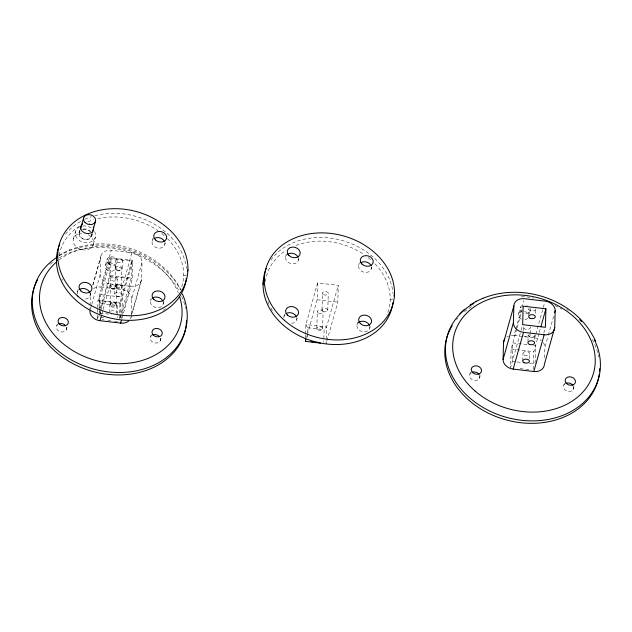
<?xml version="1.0" encoding="UTF-8"?>
<svg xmlns="http://www.w3.org/2000/svg" width="632" height="632" viewBox="0 0 632 632"><rect width="100%" height="100%" fill="white"/><g stroke="black" fill="none" stroke-linecap="round" stroke-linejoin="round"><path stroke-width="0.47" stroke-dasharray="3.16 2.37" d="M89.902 311.078L90.028 306.409M90.052 305.477L90.368 294.259A10.475 8.319 15.7 0 1 90.581 292.75M97.478 318.165L97.612 313.29M97.644 312.319L97.747 308.424M97.778 307.452L97.96 300.635L110.015 257.761L132.736 260.423L132.23 278.925L122.426 313.788M99.113 307.847L99.319 300.366L111.027 258.725L131.685 261.142L131.219 277.962L119.511 319.61L119.977 302.791L131.685 261.142M108.641 314.12L99.177 313.014L99.224 311.062M99.256 310.091L99.682 294.504L122.41 297.166L121.897 315.676M91.751 304.49L100.227 274.335L100.693 257.516A10.475 8.319 15.7 0 1 111.256 250.312L131.914 252.729A10.475 8.319 15.7 0 1 142.01 262.351L141.544 279.17L131.748 314.033M100.701 314.088L100.994 303.518L99.319 300.366L119.977 302.791L117.52 305.454L117.173 317.951M99.177 313.014L109.502 276.263L110.015 257.761M109.557 312.698L109.77 305.13M110.276 286.628L110.489 279.06M100.717 310.565L110.56 275.544L111.027 258.725M110.213 304.292L110.671 287.473M114.724 294.33L114.929 286.754M115.443 268.252L115.648 260.684M115.372 285.917L115.838 269.098M116.075 304.332L116.541 287.513M116.47 305.177L116.256 312.745A3.35 1.999 1.6 0 0 114.1 310.881A3.35 1.999 1.6 0 0 110.442 311.331M116.983 286.675L117.189 279.107M120.285 317.904L120.688 303.297L132.736 260.423M121.241 285.964L121.7 269.137M121.423 294.378L121.636 286.81M122.142 268.3L122.355 260.732M131.266 314.049L131.685 299.102L142.01 262.351M305.54 337.646L305.619 334.842M305.643 333.909L305.904 324.564L317.612 282.915L338.27 285.34L337.804 302.159L326.096 343.808L326.562 326.981L338.27 285.34M307.31 337.33L307.421 333.483M307.444 332.519L307.579 327.716L305.904 324.564L326.562 326.981L324.105 329.651L323.758 342.149M307.302 334.762L317.146 299.742L317.612 282.915M316.837 328.174L317.296 311.347M321.996 309.798L322.462 292.979M322.62 328.845L323.086 312.026M327.787 310.478L328.245 293.651M516.826 328.766L511.138 349.022L510.624 367.524L520.823 331.255M522.775 360.73L522.988 353.162M523.596 330.868L523.707 327.084M527.965 341.406L528.147 334.786M528.684 315.336L528.866 308.716M529.466 358.668L529.592 353.936M530.161 333.538L530.311 327.858M533.376 369.214L533.858 351.684L539.025 333.309M534.656 339.345L534.759 335.56M535.375 313.275L535.478 309.49M535.099 363.092L535.581 345.562L533.684 345.341M544.571 357.767L544.855 347.489L548.031 336.185M73.367 238.888L75.406 231.636M79.047 232.615L79.79 229.993M79.45 232.726L79.972 230.885M56.746 325.678L57.236 323.932M91.387 235.933L91.909 234.101M91.79 236.044L92.533 233.421M66.257 329.904L67 327.273M77.404 292.087L78.147 289.464M93.394 244.276L95.432 237.024M92.699 285.214L100.907 256M93.015 284.835L100.693 257.516M90.155 295.515L90.889 292.893M90.431 309.198L91.49 305.43M105.528 264.95L107.25 258.828M93.552 288.666A10.475 8.319 15.7 0 1 100.922 287.062L111.256 250.312M97.454 319.136L98.434 315.637M99.382 315.297L100.449 311.513M101.855 314.104L102.913 310.336M103.174 309.396L110.324 283.958A10.475 8.319 15.7 0 1 100.227 274.335M115.048 269.177L116.77 263.046M131.685 299.102A10.475 8.319 15.7 0 0 121.581 289.48L131.914 252.729M121.162 318.299L121.652 316.545M121.984 318.41L130.982 286.375A10.475 8.319 15.7 0 0 141.544 279.17M152.091 241.171L152.826 238.548M131.006 317.43L141.331 280.687M164.834 244.6L165.323 242.846M150.448 300.642L150.937 298.897M150.661 336.682L151.151 334.928M163.19 304.071L163.933 301.448M160.18 340.901L160.915 338.278M285.632 256.813L286.375 254.19M298.383 260.242L298.873 258.488M283.997 316.284L284.487 314.531M296.74 319.713L297.23 317.959M306.504 337.599L307.034 335.711M358.676 265.369L359.411 262.738M371.418 268.798L371.908 267.044M357.033 324.84L357.767 322.217M369.775 328.269L370.265 326.515M469.916 374.073L470.406 372.319M479.435 378.292L480.17 375.669M518.698 313.346L520.42 307.223M511.248 335.442A10.475 8.319 15.7 0 1 514.1 335.45L515.688 329.793M515.949 328.853L523.896 300.587M517.095 327.826L522.127 309.925M521.084 330.307L522.672 324.658M529.205 314.065L529.94 311.442M514.1 335.45L534.759 337.867L535.549 335.047M535.817 334.099L544.555 303.005M539.286 332.369L540.613 327.66M543.812 332.969L545.132 328.261M548.299 335.244L553.861 315.455M563.831 385.07L564.321 383.324M573.35 389.296L574.085 386.666M59.124 255.328C99.524 230.704 159.264 247.491 180.847 289.606M62.845 253.077L63.382 252.824M69.291 250.035L69.781 249.806M110.56 275.544L131.219 277.962M317.146 299.742L337.804 302.159M109.502 276.263L132.23 278.925M110.324 283.958L130.982 286.375M100.922 287.062L121.581 289.48M527.056 344.566L512.852 342.9L512.347 361.401L516.131 361.844M97.96 300.635L120.688 303.297M511.138 349.022L533.858 351.684M100.994 303.518L117.52 305.454M307.579 327.716L324.105 329.651M517.079 361.954L521.811 362.515M529.387 363.4L535.067 364.064M100.733 317.414L105.425 317.959M102.186 319.689L104.083 319.911M107.867 320.353L110.711 320.685M114.495 321.135L120.175 321.799M520.089 368.638L524.829 369.191M525.777 369.301L529.561 369.744M131.156 316.672A10.475 8.319 15.7 0 1 130.405 318.931M111.469 314.499A3.35 1.999 1.6 0 1 111.177 314.404M94.61 231.573A10.373 8.24 15.7 0 1 90.226 242.175A10.373 8.24 15.7 0 1 76.559 237.624A10.373 8.24 15.7 0 1 80.019 226.706M82.832 225.995A10.373 8.24 15.7 0 1 92.043 228.618M88.282 234.733A10.373 8.24 15.7 0 1 90.487 248.289A10.373 8.24 15.7 0 1 74.236 244.418A10.373 8.24 15.7 0 1 81.749 233.176M91.506 234.598A6.178 4.906 15.7 0 1 83.511 238.872A6.178 4.906 15.7 0 1 80.778 230.648M82.745 229.598A6.178 4.906 15.7 0 1 90.242 231.754M89.073 223.317A6.596 5.246 15.7 0 1 89.673 223.562M91.719 233.603A6.596 5.246 15.7 0 1 84.301 239.457A6.596 5.246 15.7 0 1 80.059 230.791M83.163 229.124A6.596 5.246 15.7 0 1 90.566 231.581M164.889 242.672A6.596 5.246 15.7 0 1 157.036 247.934A6.596 5.246 15.7 0 1 153.094 239.346M163.119 301.63A6.596 5.246 15.7 0 1 155.701 307.484A6.596 5.246 15.7 0 1 151.451 298.817M90.076 293.074A6.596 5.246 15.7 0 1 83.637 299.102M77.357 294.014A6.596 5.246 15.7 0 1 78.068 290.688M65.515 234.235A65.989 52.424 15.7 0 1 81.046 221.208M84.878 219.28A65.989 52.424 15.7 0 1 91.395 216.737M94.816 215.717A65.989 52.424 15.7 0 1 186.393 268.592M167.393 238.596A63.366 50.339 15.7 0 1 180.736 289.567M165.458 308.7A63.366 50.339 15.7 0 1 163.151 310.273M62.497 280.268A63.366 50.339 15.7 0 1 62.007 279.083M59.226 255.091A63.366 50.339 15.7 0 1 79.095 226.414M87.99 221.793A63.366 50.339 15.7 0 1 93.56 219.818M97.936 218.656A63.366 50.339 15.7 0 1 157.905 230.712M161.666 233.5A63.366 50.339 15.7 0 1 165.181 236.494M186.408 274.841A2.615 1.556 1.6 0 1 183.612 275.663M298.43 258.314A6.596 5.246 15.7 0 1 290.586 263.568A6.596 5.246 15.7 0 1 286.644 254.988M371.474 266.862A6.596 5.246 15.7 0 1 363.945 272.21A6.596 5.246 15.7 0 1 359.332 263.971M369.831 326.341A6.596 5.246 15.7 0 1 361.978 331.595A6.596 5.246 15.7 0 1 358.036 323.015M296.787 317.785A6.596 5.246 15.7 0 1 290.807 323.347M283.871 317.714A6.596 5.246 15.7 0 1 285 314.46M270.93 260.005A65.989 52.424 15.7 0 1 341.975 240.444A65.989 52.424 15.7 0 1 393.072 293.769M375.037 263.876A63.366 50.339 15.7 0 1 386.863 314.862M272.321 310.731A63.366 50.339 15.7 0 1 270.915 308.258M269.082 304.466A63.366 50.339 15.7 0 1 267.304 299.702M265.472 281.643A63.366 50.339 15.7 0 1 285.68 250.612M295.934 245.453A63.366 50.339 15.7 0 1 363.187 254.025M368.251 257.698A63.366 50.339 15.7 0 1 370.621 259.673M392.551 299.418A2.615 1.556 1.6 0 1 390.197 299.86M50.023 264.413A78.558 62.41 15.7 0 1 53.388 261.711M59.25 257.832A78.558 62.41 15.7 0 1 178.682 290.301M181.74 296.432A78.558 62.41 15.7 0 1 185.563 308.661M160.417 338.215A5.238 4.163 15.7 0 1 157.55 342.844A5.238 4.163 15.7 0 1 151.135 340.727A5.238 4.163 15.7 0 1 151.846 335.387M66.502 327.218A5.238 4.163 15.7 0 1 60.356 331.792A5.238 4.163 15.7 0 1 57.567 324.674M59.179 255.842A78.558 62.41 15.7 0 1 180.317 289.582M58.958 260.005A72.269 57.417 15.7 0 1 178.216 292.837M456.502 319.618A78.558 62.41 15.7 0 1 457.718 318.196M464.512 311.702A78.558 62.41 15.7 0 1 473.976 305.343M521.368 296.258A78.558 62.41 15.7 0 1 533.613 298.146M555.038 305.525A78.558 62.41 15.7 0 1 561.935 309.19M592.334 339.558A78.558 62.41 15.7 0 1 598.733 357.048M573.437 386.199A5.238 4.163 15.7 0 1 571.028 391.145A5.238 4.163 15.7 0 1 564.408 389.241A5.238 4.163 15.7 0 1 565.024 383.782M479.514 375.195A5.238 4.163 15.7 0 1 477.263 380.085A5.238 4.163 15.7 0 1 470.706 378.497A5.238 4.163 15.7 0 1 470.737 373.062M529.821 307.934A5.238 4.163 15.7 0 1 529.403 312.176A5.238 4.163 15.7 0 1 524.6 313.464M522.261 312.516A5.238 4.163 15.7 0 1 522.016 305.683M526.717 305.454A5.238 4.163 15.7 0 1 527.191 305.643M527.72 318.259A5.238 4.163 15.7 0 1 523.809 319.697M521.447 319.144A5.238 4.163 15.7 0 1 518.311 314.641A5.238 4.163 15.7 0 1 522.151 311.244M524.513 311.426A5.238 4.163 15.7 0 1 528.305 314.467M566.778 309.325A78.558 62.41 15.7 0 1 568.405 310.423M534.759 337.867A10.475 8.319 15.7 0 1 541.213 340.514M543.299 342.694A10.475 8.319 15.7 0 1 544.855 347.489M506.73 337.061A10.475 8.319 15.7 0 1 508.404 336.161M535.502 308.93A3.35 1.999 1.6 0 1 531.465 311.039A3.35 1.999 1.6 0 1 529.3 308.021M534.783 335.007A3.35 1.999 1.6 0 1 530.738 337.109A3.35 1.999 1.6 0 1 528.581 334.091M530.288 327.115A3.35 1.999 1.6 0 1 526.29 329.414A3.35 1.999 1.6 0 1 524.323 326.231M529.711 334.107A3.35 1.999 1.6 0 1 528.305 336.856A3.35 1.999 1.6 0 1 523.731 335.79M116.185 295.966A3.35 1.999 1.6 0 0 121.415 294.559A3.35 1.999 1.6 0 0 116.62 292.529A3.35 1.999 1.6 0 0 116.185 295.966M117.118 262.327A3.35 1.999 1.6 0 0 122.347 260.921A3.35 1.999 1.6 0 0 117.552 258.883A3.35 1.999 1.6 0 0 117.118 262.327M116.904 269.896A3.35 1.999 1.6 0 0 122.134 268.489A3.35 1.999 1.6 0 0 117.339 266.451A3.35 1.999 1.6 0 0 116.904 269.896M116.391 288.397A3.35 1.999 1.6 0 0 121.62 286.991A3.35 1.999 1.6 0 0 116.833 284.953A3.35 1.999 1.6 0 0 116.391 288.397M111.951 280.695A3.35 1.999 1.6 0 0 117.181 279.289A3.35 1.999 1.6 0 0 112.385 277.258A3.35 1.999 1.6 0 0 111.951 280.695M111.738 288.271A3.35 1.999 1.6 0 0 116.967 286.865A3.35 1.999 1.6 0 0 112.172 284.827A3.35 1.999 1.6 0 0 111.738 288.271M111.232 306.773A3.35 1.999 1.6 0 0 116.462 305.367A3.35 1.999 1.6 0 0 111.666 303.328A3.35 1.999 1.6 0 0 111.232 306.773M111.951 288.903A2.931 1.746 1.6 0 0 116.533 287.678A2.931 1.746 1.6 0 0 112.338 285.893A2.931 1.746 1.6 0 0 111.951 288.903M111.485 305.73A2.931 1.746 1.6 0 0 116.067 304.498A2.931 1.746 1.6 0 0 111.872 302.72A2.931 1.746 1.6 0 0 111.485 305.73M117.118 270.536A2.931 1.746 1.6 0 0 121.692 269.303A2.931 1.746 1.6 0 0 117.497 267.526A2.931 1.746 1.6 0 0 117.118 270.536M116.651 287.355A2.931 1.746 1.6 0 0 121.233 286.122A2.931 1.746 1.6 0 0 117.039 284.345A2.931 1.746 1.6 0 0 116.651 287.355M318.536 313.101A2.931 1.746 1.6 0 0 323.118 311.868A2.931 1.746 1.6 0 0 318.923 310.091A2.931 1.746 1.6 0 0 318.536 313.101M318.078 329.92A2.931 1.746 1.6 0 0 322.652 328.695A2.931 1.746 1.6 0 0 318.457 326.91A2.931 1.746 1.6 0 0 318.078 329.92M323.702 294.725A2.931 1.746 1.6 0 0 328.277 293.501A2.931 1.746 1.6 0 0 324.082 291.715A2.931 1.746 1.6 0 0 323.702 294.725M323.236 311.552A2.931 1.746 1.6 0 0 327.818 310.32A2.931 1.746 1.6 0 0 323.623 308.542A2.931 1.746 1.6 0 0 323.236 311.552M108.214 263.425A5.238 4.163 15.7 0 0 116.944 262.675A5.238 4.163 15.7 0 0 110.869 256.711A5.238 4.163 15.7 0 0 108.214 263.425M106.492 269.548A5.238 4.163 15.7 0 0 115.222 268.805A5.238 4.163 15.7 0 0 109.146 262.833A5.238 4.163 15.7 0 0 106.492 269.548M524.402 355.16A3.35 1.999 1.6 0 0 529.632 353.754A3.35 1.999 1.6 0 0 524.837 351.724A3.35 1.999 1.6 0 0 524.402 355.16"/><path stroke-width="0.95" d="M320.464 343.144L305.438 341.383L305.517 338.586M503.072 359.474L503.538 342.655L513.863 305.904A10.475 8.319 15.7 0 1 524.426 298.707L545.084 301.124A10.475 8.319 15.7 0 1 555.18 310.747L554.714 327.566L544.389 364.308A10.475 8.319 15.7 0 1 533.827 371.513L513.168 369.096A10.475 8.319 15.7 0 1 503.072 359.474L513.397 322.723L513.863 305.904M545.906 308.811L545.4 327.321L522.672 324.658L523.185 306.149L545.906 308.811L540.874 326.712M57.765 254.593L56.477 259.191A2.615 1.556 1.6 0 0 57.283 260.605M80.485 229.053L83.582 218.024M92.422 232.26L95.519 221.24M128.762 320.953A10.475 8.319 15.7 0 1 120.657 323.118L99.998 320.701L101.325 315.992M120.657 323.118L121.455 320.298M187.404 271.681L187.917 269.84M264.35 278.791L263.062 283.389A2.615 1.556 1.6 0 0 263.868 284.803M305.438 341.383L305.967 339.495M393.989 295.871L394.502 294.038M513.168 369.096L523.501 332.345A10.475 8.319 15.7 0 1 513.397 322.723M533.827 371.513L544.16 334.762A10.475 8.319 15.7 0 0 554.714 327.566M554.651 312.627L555.18 310.747M459.875 313.827L464.662 309.206M470.066 305.074C511.454 277.867 575.009 295.974 595.573 341.106M482.461 298.423L482.951 298.193M476.014 301.464L476.552 301.211M523.501 332.345L544.16 334.762M311.094 341.628L313.038 341.857M315.953 342.196L317.904 342.425M99.998 320.701A10.475 8.319 15.7 0 1 89.902 311.078M80.928 226.382A10.373 8.24 15.7 0 1 81.868 226.145M186.345 278.278A65.989 52.424 15.7 0 1 108.293 317.533A65.989 52.424 15.7 0 1 59.653 244.244M93.244 226.967A6.596 5.246 15.7 0 1 90.21 233.192A6.596 5.246 15.7 0 1 81.868 230.798A6.596 5.246 15.7 0 1 82.642 223.918M153.963 238.596A6.596 5.246 15.7 0 1 164.565 241.645M152.32 298.067A6.596 5.246 15.7 0 1 162.922 301.116M79.284 289.519A6.596 5.246 15.7 0 1 89.626 292.047M392.93 302.475A65.989 52.424 15.7 0 1 314.878 341.73A65.989 52.424 15.7 0 1 266.246 268.442M287.513 254.238A6.596 5.246 15.7 0 1 298.114 257.287M360.548 262.793A6.596 5.246 15.7 0 1 371.15 265.835M358.447 322.62A6.596 5.246 15.7 0 1 369.507 325.314M285.869 313.709A6.596 5.246 15.7 0 1 296.471 316.758M186.543 320.29A78.558 62.41 15.7 0 1 92.841 371.474A78.558 62.41 15.7 0 1 37.683 279.557M152.691 334.936A5.238 4.163 15.7 0 1 159.501 336.611M58.776 323.94A5.238 4.163 15.7 0 1 65.586 325.606M182.427 293.983A78.558 62.41 15.7 0 1 146.269 368.18A78.558 62.41 15.7 0 1 46.997 339.676A78.558 62.41 15.7 0 1 56.209 257.745M179.678 296.914A72.269 57.417 15.7 0 1 95.045 360.303A72.269 57.417 15.7 0 1 56.532 261.98M599.239 374.31A78.558 62.41 15.7 0 1 501.018 418.36A78.558 62.41 15.7 0 1 452.212 325.606M599.713 368.677A78.558 62.41 15.7 0 1 599.555 371.505M565.861 383.332A5.238 4.163 15.7 0 1 572.979 385.386M471.946 372.335A5.238 4.163 15.7 0 1 479.056 374.389M594.38 339.724A78.558 62.41 15.7 0 1 559.628 416.504A78.558 62.41 15.7 0 1 458.516 385.962A78.558 62.41 15.7 0 1 473.889 303.328M579.631 319.634A78.558 62.41 15.7 0 1 581.638 321.656M503.538 342.655A10.475 8.319 15.7 0 1 504.794 338.926M85.075 222.567A6.178 4.906 15.7 0 0 95.377 221.682A6.178 4.906 15.7 0 0 88.211 214.643A6.178 4.906 15.7 0 0 85.075 222.567M77.752 296.092A65.989 52.424 15.7 0 0 186.045 281.177A65.989 52.424 15.7 0 0 104.73 209.382A65.989 52.424 15.7 0 0 77.752 296.092M155.401 239.891A6.596 5.246 15.7 0 0 166.398 238.951A6.596 5.246 15.7 0 0 158.75 231.438A6.596 5.246 15.7 0 0 155.401 239.891M153.758 299.37A6.596 5.246 15.7 0 0 164.755 298.423A6.596 5.246 15.7 0 0 157.107 290.91A6.596 5.246 15.7 0 0 153.758 299.37M80.722 290.815A6.596 5.246 15.7 0 0 91.719 289.867A6.596 5.246 15.7 0 0 84.064 282.354A6.596 5.246 15.7 0 0 80.722 290.815M284.337 320.29A65.989 52.424 15.7 0 0 392.63 305.375A65.989 52.424 15.7 0 0 311.315 233.579A65.989 52.424 15.7 0 0 284.337 320.29M288.95 255.533A6.596 5.246 15.7 0 0 299.947 254.593A6.596 5.246 15.7 0 0 292.292 247.073A6.596 5.246 15.7 0 0 288.95 255.533M361.986 264.089A6.596 5.246 15.7 0 0 372.983 263.149A6.596 5.246 15.7 0 0 365.336 255.628A6.596 5.246 15.7 0 0 361.986 264.089M360.343 323.56A6.596 5.246 15.7 0 0 371.34 322.62A6.596 5.246 15.7 0 0 363.692 315.099A6.596 5.246 15.7 0 0 360.343 323.56M287.307 315.005A6.596 5.246 15.7 0 0 298.304 314.065A6.596 5.246 15.7 0 0 290.649 306.552A6.596 5.246 15.7 0 0 287.307 315.005M153.347 335.158A5.238 4.163 15.7 0 0 162.076 334.407A5.238 4.163 15.7 0 0 156.001 328.442A5.238 4.163 15.7 0 0 153.347 335.158M59.432 324.153A5.238 4.163 15.7 0 0 68.153 323.402A5.238 4.163 15.7 0 0 62.086 317.438A5.238 4.163 15.7 0 0 59.432 324.153M566.517 383.545A5.238 4.163 15.7 0 0 575.246 382.795A5.238 4.163 15.7 0 0 569.171 376.83A5.238 4.163 15.7 0 0 566.517 383.545M472.602 372.548A5.238 4.163 15.7 0 0 481.331 371.798A5.238 4.163 15.7 0 0 475.256 365.833A5.238 4.163 15.7 0 0 472.602 372.548M474.948 390.908A72.269 57.417 15.7 0 0 593.298 373.852A72.269 57.417 15.7 0 0 503.641 295.681A72.269 57.417 15.7 0 0 474.948 390.908M529.355 344.361A3.35 1.999 1.6 0 0 534.585 342.955A3.35 1.999 1.6 0 0 529.79 340.917A3.35 1.999 1.6 0 0 529.355 344.361M530.074 318.283A3.35 1.999 1.6 0 0 535.304 316.877A3.35 1.999 1.6 0 0 530.509 314.847A3.35 1.999 1.6 0 0 530.074 318.283M524.189 362.728A3.35 1.999 1.6 0 0 529.418 361.322A3.35 1.999 1.6 0 0 524.631 359.292A3.35 1.999 1.6 0 0 524.189 362.728"/></g></svg>
